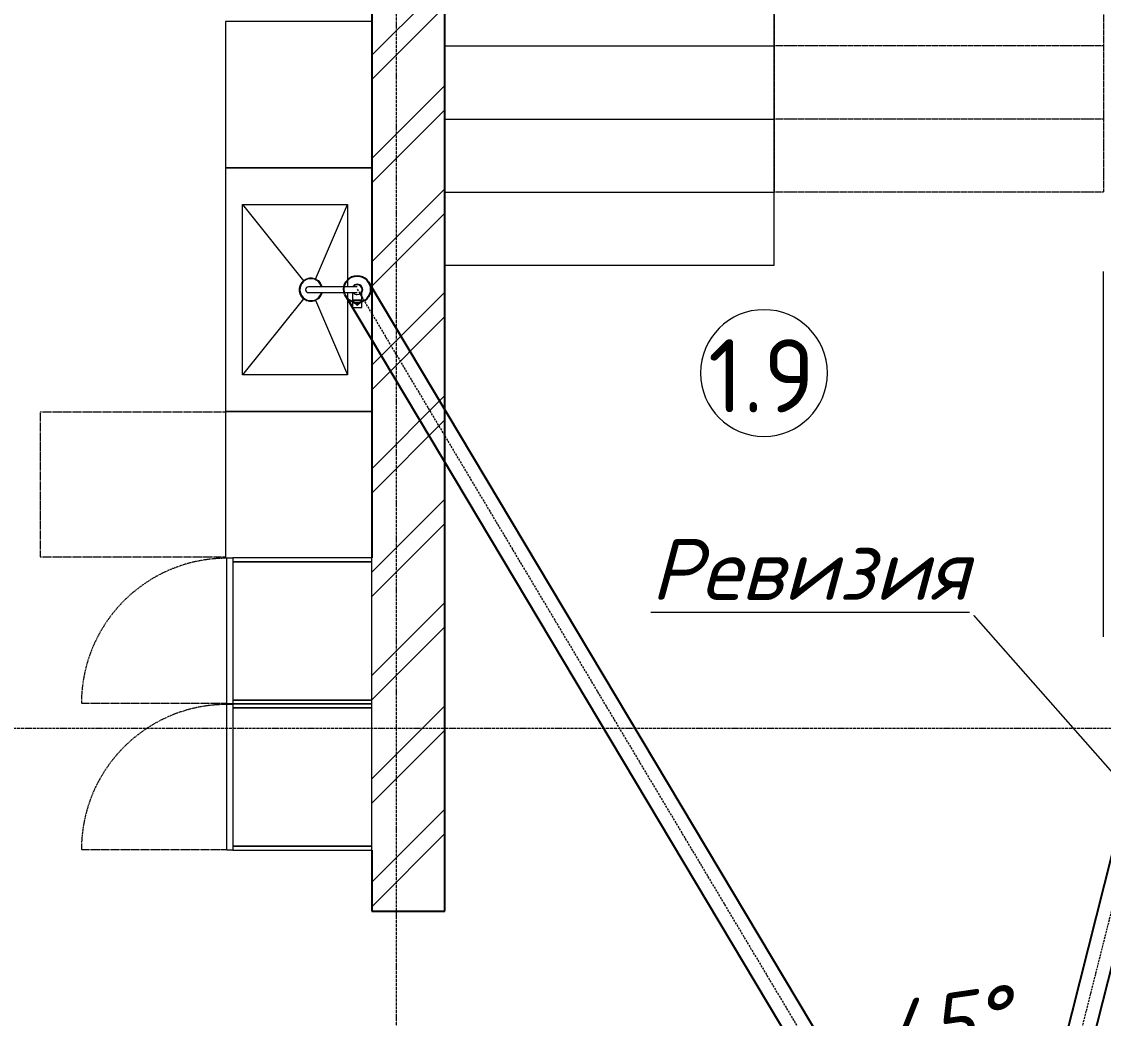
# Model space of a CAD drawing. Header units: millimetres. Extents: x -2820 to 26103, y -2046 to 37035.
# Drawn here: x 10132 to 14568, y 12383 to 16473 of the extents above; entities that cross this region are included whole.
import ezdxf

# ---------------------------------------------------------------- set-up
doc = ezdxf.new("R2010")
doc.units = ezdxf.units.MM
for name, pattern in [('Осевая 12-2-2', [16, 12, -2, 0, -2]), ('Пунктир 2-1_5', [3.5, 2, -1.5]), ('Сверху', [3.96875, 2.38125, -1.5875]), ('Штрихпунктир 8-2-2', [12, 8, -2, 0, -2])]:
    doc.linetypes.add(name, pattern=pattern)
for name, color, linetype, lineweight in [('A-ANNO-DIMS', 7, 'Continuous', 9), ('A-ANNO-DIMS-100', 7, 'Continuous', 9), ('A-ANNO-NOTE', 7, 'Continuous', 9), ('A-AREA-IDEN', 7, 'Continuous', 9), ('A-DETL-CNTR', 7, 'Штрихпунктир 8-2-2', 9), ('A-FLOR', 7, 'Continuous', 9), ('A-WALL', 7, 'Continuous', 9), ('A-WALL-PATT', 7, 'Continuous', 25), ('I-FURN', 7, 'Continuous', 9), ('P-SANR-FIXT', 7, 'Continuous', 9), ('S-GRID', 7, 'Continuous', 9), ('S-STRS', 7, 'Continuous', 9)]:
    doc.layers.add(name, color=color, linetype=linetype, lineweight=lineweight)
doc.layers.add('A-DETL', color=7, linetype='Continuous', lineweight=9, true_color=0x00a600)
doc.styles.add('GOST Common', font='GOST_Common.ttf', dxfattribs={"height": 300})
doc.styles.add('ISOCPEUR_I', font='isocpeui.ttf', dxfattribs={"height": 250})
doc.dimstyles.new('2_5', dxfattribs={"dimscale": 304.8, "dimtxt": 248.995294, "dimasz": 0.82021, "dimexe": 0.656168, "dimexo": 0.656168, "dimgap": 0.164042, "dimtad": 1, "dimdec": 0, "dimzin": 0, "dimdsep": 46, "dimtxsty": 'ISOCPEUR_I', "dimsah": 1, "dimcen": 0.09, "dimadec": 0, "dimazin": 0, "dimtfac": 1, "dimtdec": 4, "dimtix": 1, "dimtmove": 0, "dimatfit": 3, "dimfxl": 1, "dimtvp": 1, "dimtfill": 1, "dimtolj": 1, "dimtzin": 0, "dimarcsym": 2})

# ---------------------------------------------------------------- blocks, each defined once
blk = doc.blocks.new('INT 02 Нижний модуль - x1-1563927-Этаж 1 - КН')
at = {"layer": 'I-FURN'}
for p, q in [((-300, 0), (-300, -600)), ((300, -600), (300, -570)), ((-300, -600), (300, -600))]:
    blk.add_line(p, q, dxfattribs=at)
at = {"layer": 'I-FURN', "color": 8, "linetype": 'Сверху', "true_color": 0x808080}
for p, q in [((-298, -600), (-298, -1360)), ((298, -600), (298, -1360)), ((-298, -1360), (298, -1360))]:
    blk.add_line(p, q, dxfattribs=at)
blk = doc.blocks.new('INT 02 Нижний модуль - x2-1563935-Этаж 1 - КН')
at = {"layer": 'I-FURN'}
for p, q in [((-500, 0), (-500, -600)), ((500, -600), (500, 0)), ((-350, -530), (-350, -100)), ((-350, -100), (-12, -100)), ((12, -100), (350, -100)), ((350, -100), (350, -530)), ((350, -530), (-350, -530)), ((-500, -600), (500, -600))]:
    blk.add_line(p, q, dxfattribs=at)
blk = doc.blocks.new('INT 02 Смеситель кухонный - Смеситель кухонный 360-1566564-Этаж 1 - КН')
at = {"layer": 'P-SANR-FIXT'}
for p, q in [((42, 19), (6.7, 19)), ((42, 0), (42, 19)), ((42, -19), (42, 0)), ((72.5, 19), (43, 19)), ((43, 0), (43, 19)), ((43, -19), (43, 0)), ((72.5, 0), (72.5, 19)), ((72.5, -19), (72.5, 0)), ((12, -19), (42, -19)), ((43, -19), (72.5, -19))]:
    blk.add_line(p, q, dxfattribs=at)
at = {"layer": 'P-SANR-FIXT', "flags": 128}
for points in [[(-12, 0), (-12, -0.1), (-12, -0.3), (-12, -0.7), (-12, -1.3), (-12, -2), (-12, -2.9), (-12, -3.9), (-12, -5.1), (-12, -6.4), (-12, -7.9), (-12, -9.5), (-12, -11.3), (-12, -13.2), (-12, -15.3), (-12, -17.5), (-12, -19.8), (-12, -22.2), (-12, -24.8), (-12, -27.5), (-12, -30.3), (-12, -33.3), (-12, -36.3), (-12, -39.4), (-12, -42.6), (-12, -46), (-12, -49.4), (-12, -52.9), (-12, -56.4), (-12, -60.1), (-12, -63.8), (-12, -67.5), (-12, -71.3), (-12, -75.2), (-12, -79.1), (-12, -83), (-12, -87), (-12, -90.9), (-12, -94.9), (-12, -98.9), (-12, -102.9), (-12, -106.9), (-12, -110.9), (-12, -114.9), (-12, -118.8), (-12, -122.7), (-12, -126.6), (-12, -130.4), (-12, -134.2), (-12, -137.9), (-12, -141.6), (-12, -145.2), (-12, -148.7), (-12, -152.2), (-12, -155.6), (-12, -158.9), (-12, -162), (-12, -165.1), (-12, -168.1), (-12, -171), (-12, -173.7), (-12, -176.4), (-12, -178.9), (-12, -181.3), (-12, -183.6), (-12, -185.7), (-12, -187.7), (-12, -189.5), (-12, -191.2), (-12, -192.8), (-12, -194.2), (-12, -195.5), (-12, -196.6), (-12, -197.6), (-12, -198.4), (-12, -199), (-12, -199.5), (-12, -199.8), (-12, -200), (-12, -200)], [(12, -200), (12, -199.9), (12, -199.7), (12, -199.3), (12, -198.7), (12, -198), (12, -197.1), (12, -196.1), (12, -194.9), (12, -193.6), (12, -192.1), (12, -190.5), (12, -188.7), (12, -186.8), (12, -184.7), (12, -182.5), (12, -180.2), (12, -177.8), (12, -175.2), (12, -172.5), (12, -169.7), (12, -166.7), (12, -163.7), (12, -160.6), (12, -157.4), (12, -154), (12, -150.6), (12, -147.1), (12, -143.6), (12, -139.9), (12, -136.2), (12, -132.5), (12, -128.7), (12, -124.8), (12, -120.9), (12, -117), (12, -113), (12, -109.1), (12, -105.1), (12, -101.1), (12, -97.1), (12, -93.1), (12, -89.1), (12, -85.1), (12, -81.2), (12, -77.3), (12, -73.4), (12, -69.6), (12, -65.8), (12, -62.1), (12, -58.4), (12, -54.8), (12, -51.3), (12, -47.8), (12, -44.4), (12, -41.1), (12, -38), (12, -34.9), (12, -31.9), (12, -29), (12, -26.3), (12, -23.6), (12, -21.1), (12, -18.7), (12, -16.4), (12, -14.3), (12, -12.3), (12, -10.5), (12, -8.8), (12, -7.2), (12, -5.8), (12, -4.5), (12, -3.4), (12, -2.4), (12, -1.6), (12, -1), (12, -0.5), (12, -0.2), (12, 0), (12, 0)], [(42, 17.5), (42.7, 17.5), (43.4, 17.4), (44.1, 17.4), (44.8, 17.3), (45.5, 17.2), (46.2, 17), (46.8, 16.8), (47.5, 16.6), (48.2, 16.4), (48.8, 16.1), (49.5, 15.8), (50.1, 15.5), (50.7, 15.2), (51.3, 14.8), (51.9, 14.4), (52.5, 14), (53, 13.6), (53.5, 13.2), (54.1, 12.7), (54.6, 12.2), (55, 11.7), (55.5, 11.2), (55.9, 10.6), (56.3, 10), (56.7, 9.5), (57.1, 8.9), (57.4, 8.2), (57.8, 7.6), (58, 7), (58.3, 6.3), (58.6, 5.7), (58.8, 5), (59, 4.3), (59.1, 3.7), (59.2, 3), (59.4, 2.3), (59.4, 1.6), (59.5, 0.9), (59.5, 0.2), (59.5, 0)], [(59.5, 0), (59.5, -0.7), (59.4, -1.4), (59.4, -2.1), (59.3, -2.8), (59.2, -3.5), (59, -4.2), (58.8, -4.8), (58.6, -5.5), (58.4, -6.2), (58.1, -6.8), (57.8, -7.5), (57.5, -8.1), (57.2, -8.7), (56.8, -9.3), (56.4, -9.9), (56, -10.5), (55.6, -11), (55.2, -11.5), (54.7, -12.1), (54.2, -12.6), (53.7, -13), (53.2, -13.5), (52.6, -13.9), (52, -14.3), (51.5, -14.7), (50.9, -15.1), (50.2, -15.4), (49.6, -15.8), (49, -16), (48.3, -16.3), (47.7, -16.6), (47, -16.8), (46.3, -17), (45.7, -17.1), (45, -17.2), (44.3, -17.4), (43.6, -17.4), (42.9, -17.5), (42.2, -17.5), (42, -17.5)]]:
    blk.add_lwpolyline(points, dxfattribs=at)
at = {"layer": 'P-SANR-FIXT'}
for centre, radius, start, end in [((0, 0), 22.5, 60, 180), ((0, 0), 22.5, 180, 237.5858), ((0, 0), 20, 360, 180), ((0, 0), 20, 180, 232.7574), ((0, 0), 20, 307.2426, 360), ((60, 0), 3.5, 360, 180), ((60, 0), 3.5, 180, 360), ((0, -200), 12, 180, 360)]:
    blk.add_arc(centre, radius, start, end, dxfattribs=at)
for points, knots in [([(8.5, 18.1), (8.3, 18.2), (7.9, 18.4), (7.6, 18.5), (7.3, 18.6), (7.2, 18.6), (7.2, 18.7)], [0.4001033, 0.4001033, 0.4001033, 0.4001033, 0.41666667, 0.43055556, 0.4375, 0.44444444, 0.44444444, 0.44444444, 0.44444444]), ([(12.5, 15.6), (12.4, 15.7), (12.2, 15.8), (11.9, 16.1), (11.5, 16.3), (11.3, 16.5), (11.3, 16.5)], [0.30130214, 0.30130214, 0.30130214, 0.30130214, 0.30555556, 0.31944444, 0.32638889, 0.33333333, 0.33333333, 0.33333333, 0.33333333]), ([(56.5, 0), (56.5, 0.2), (56.5, 0.6), (56.7, 1.2), (57, 1.8), (57.3, 2.3), (57.7, 2.7), (58.2, 3), (58.8, 3.3), (59.4, 3.5), (60, 3.5), (60.5, 3.5), (61, 3.4), (61.6, 3.1), (62.3, 2.7), (62.8, 2.2), (63.3, 1.3), (63.5, 0.5), (63.5, 0)], [0, 0, 0, 0, 0.055556, 0.111111, 0.166667, 0.222222, 0.277778, 0.333333, 0.388889, 0.444444, 0.513889, 0.548611, 0.583333, 0.652778, 0.722222, 0.791667, 0.861111, 1, 1, 1, 1]), ([(63.5, 0), (63.5, -0.2), (63.5, -0.6), (63.3, -1.2), (63, -1.8), (62.7, -2.3), (62.3, -2.7), (61.8, -3), (61.2, -3.3), (60.6, -3.5), (60, -3.5), (59.5, -3.5), (59, -3.4), (58.4, -3.1), (57.7, -2.7), (57.2, -2.2), (56.7, -1.3), (56.5, -0.5), (56.5, 0)], [0, 0, 0, 0, 0.055556, 0.111111, 0.166667, 0.222222, 0.277778, 0.333333, 0.388889, 0.444444, 0.513889, 0.548611, 0.583333, 0.652778, 0.722222, 0.791667, 0.861111, 1, 1, 1, 1])]:
    blk.add_open_spline(points, degree=3, knots=knots, dxfattribs=at)
blk = doc.blocks.new('INT 02 Раковина - Подстольная-1566565-Этаж 1 - КН')
at = {"layer": 'P-SANR-FIXT'}
for p, q in [((-43.5, -230.9), (-350, -100)), ((43.5, -230.9), (350, -100)), ((-350, -530), (-37, -279.8)), ((37, -279.8), (350, -530))]:
    blk.add_line(p, q, dxfattribs=at)
at = {"layer": 'P-SANR-FIXT', "flags": 128}
for points in [[(-43.5, -230.9), (-37.2, -220.4), (-28.5, -212), (-17.9, -206), (-12.1, -204.1)], [(12.1, -204.1), (17.9, -206), (28.5, -212), (37.2, -220.4), (43.5, -230.9)], [(-47.5, -250), (-46.5, -240.2), (-43.5, -230.9)], [(-37, -279.8), (-42.7, -270.7), (-46.3, -260.6), (-47.5, -250)], [(47.5, -250), (46.3, -260.6), (42.7, -270.7), (37, -279.8)], [(43.5, -230.9), (46.5, -240.2), (47.5, -250)], [(37, -279.8), (28.3, -288.2), (17.7, -294.1), (6, -297.1), (-6, -297.1), (-17.7, -294.1), (-28.3, -288.2), (-37, -279.8)]]:
    blk.add_lwpolyline(points, dxfattribs=at)
at = {"layer": 'P-SANR-FIXT'}
for radius, start, end in [(45, 105.4881, 180), (47.5, 138.2234, 145.8399), (47.5, 123.3585, 130.9722), (47.5, 108.4932, 116.1051), (45, 360, 74.5119), (47.5, 63.8949, 71.5068), (47.5, 49.0278, 56.6415), (47.5, 34.1601, 41.7766), (47.5, 166.3345, 180), (47.5, 180, 194.0522), (47.5, 153.5231, 162.0733), (45, 180, 360), (47.5, 198.6351, 208.1454), (47.5, 331.8546, 341.3649), (47.5, 17.9267, 26.4769), (47.5, 345.9478, 360), (47.5, 0, 13.6655), (47.5, 213.5421, 221.9663), (47.5, 229.113, 236.7839), (47.5, 243.936, 251.6024), (47.5, 258.7577, 266.4219), (47.5, 273.5781, 281.2423), (47.5, 288.3976, 296.064), (47.5, 303.2161, 310.887), (47.5, 318.0337, 326.4579)]:
    blk.add_arc((0, -250), radius, start, end, dxfattribs=at)
blk = doc.blocks.new('INT 02 Нижний модуль - x3-1564040-Этаж 1 - КН')
at = {"layer": 'I-FURN'}
for p, q in [((-300, 600), (-300, 0)), ((300, 600), (-300, 600)), ((300, 0), (300, 600))]:
    blk.add_line(p, q, dxfattribs=at)
blk = doc.blocks.new('INT 02 Пенал - x2-1564052-Этаж 1 - КН')
at = {"layer": 'I-FURN'}
for p, q in [((-284, 0), (-300, 0)), ((-300, 0), (-300, -570)), ((-284, -570), (-284, 0)), ((284, 0), (-284, 0)), ((-284, 0), (-284, -570)), ((300, 0), (284, 0)), ((284, 0), (284, -570)), ((284, -570), (284, 0)), ((300, -570), (300, 0)), ((-300, -570), (-284, -570)), ((-298, -570), (-298, -595)), ((-284, -570), (284, -570)), ((284, -570), (300, -570)), ((298, -595), (298, -570)), ((298, -595), (-298, -595))]:
    blk.add_line(p, q, dxfattribs=at)
at = {"layer": 'I-FURN', "color": 8, "linetype": 'Сверху', "true_color": 0x808080}
blk.add_line((298, -595), (298, -1191), dxfattribs=at)
blk.add_line((298, -595), (298, -1191), dxfattribs=at)
blk.add_arc((298, -595), 596, 180, 270, dxfattribs=at)
blk.add_arc((298, -595), 596, 180, 270, dxfattribs=at)
blk = doc.blocks.new('INT Марка помещения - Номер помещения _ Площадь _ Имя-1615504-Этаж 1 - КН')
at = {"layer": 'A-AREA-IDEN'}
for start, end in [(360, 180), (180, 360)]:
    blk.add_arc((0, 0), 2.6, start, end, dxfattribs=at)
blk = doc.blocks.new('DIMBLOCK14-Этаж 1 - КН')
at = {"layer": 'A-ANNO-DIMS-100'}
for points in [[(14416.5, 12088.2), (14174.9, 12166), (14162.8, 12078.7)], [(13545.2, 11960.7), (13790.9, 12024.3), (13754.4, 12104.5)]]:
    blk.add_hatch(color=256, dxfattribs=at).paths.add_polyline_path(points)
for p, q in [((14416.5, 12088.2), (14465.5, 12282.1)), ((14174.9, 12166), (14162.8, 12078.7)), ((14416.5, 12088.2), (14174.9, 12166)), ((13545.2, 11960.7), (13442.7, 12132.4)), ((13754.4, 12104.5), (13545.2, 11960.7)), ((13790.9, 12024.3), (13754.4, 12104.5)), ((14162.8, 12078.7), (14416.5, 12088.2)), ((14416.5, 12088.2), (14367.5, 11894.3)), ((14416.5, 12088.2), (14416.5, 12088.2)), ((13545.2, 11960.7), (13790.9, 12024.3)), ((13545.2, 11960.7), (13647.6, 11788.9))]:
    blk.add_line(p, q, dxfattribs=at)
blk.add_arc((14134.7, 10972.6), 1150.6, 75.8244, 120.8244, dxfattribs=at)
blk.add_arc((14134.7, 10972.6), 1150.6, 75.8244, 120.8244, dxfattribs=at)
at = {"layer": 'A-ANNO-DIMS-100', "color": 0, "insert": (13650.7, 12445.3), "char_height": 250, "width": 637.811, "attachment_point": 1, "rotation": 8.3244, "line_spacing_factor": 1.149209, "style": 'ISOCPEUR_I', "bg_fill": 3, "box_fill_scale": 1.25, "bg_fill_color": 256, "bg_fill_true_color": 13158600, "bg_fill_transparency": 0}
blk.add_mtext('45°', dxfattribs=at)

msp = doc.modelspace()

# ---------------------------------------------------------------- hatches: boundary and pattern name
at = {"layer": 'A-WALL-PATT', "lineweight": 9}
h = msp.add_hatch(dxfattribs=at)
h.set_pattern_fill('FP_1', color=256, style=0, pattern_type=2)
h.set_pattern_definition([(45, (0, 0), (-212.132, 212.132), []), (45, (0, 100), (-212.132, 212.132), [])])
h.paths.add_polyline_path([(11568.194, 5972.643), (11868.194, 5972.643), (11868.194, 7372.643), (11568.194, 7372.643), (11568.194, 6747.11)])
h.paths.add_polyline_path([(11611.946, 8272.643), (11868.194, 8272.643), (11868.194, 9572.643), (11568.194, 9572.643), (11568.194, 8272.643)])
h.paths.add_polyline_path([(11568.194, 10272.643), (11868.194, 10272.643), (11868.194, 10822.643), (11568.194, 10822.643), (11568.194, 10777.357)])
h.paths.add_polyline_path([(11568.194, 11122.643), (11868.194, 11122.643), (11868.194, 11322.643), (11568.194, 11322.643)])
h.paths.add_polyline_path([(11611.946, 12822.643), (11868.194, 12822.643), (11868.194, 18272.643), (11568.194, 18272.643), (11568.194, 12822.643)])

# ---------------------------------------------------------------- linework, layer by layer
at = {"layer": 'A-ANNO-NOTE'}
msp.add_line((14703.532, 13279.526), (14034.959, 14037.991), dxfattribs=at)
at = {"layer": 'A-DETL', "color": 36, "lineweight": 25, "true_color": 0x804000}
for p, q in [((11555.425, 15402.605), (14113.912, 11114.851)), ((14075.815, 10964.025), (11460.963, 15346.24)), ((14113.912, 11114.851), (14672.833, 13327.643)), ((14758.503, 13217.643), (14188.045, 10959.174))]:
    msp.add_line(p, q, dxfattribs=at)
msp.add_circle((11508.194, 15374.423), 55, dxfattribs=at)
at = {"layer": 'A-DETL-CNTR'}
for p, q in [((11508.194, 15374.423), (14134.719, 10972.643)), ((14134.719, 10972.643), (14715.668, 13272.643))]:
    msp.add_line(p, q, dxfattribs=at)
at = {"layer": 'A-FLOR'}
msp.add_line((14568.194, 13947.643), (14568.194, 15447.643), dxfattribs=at)
at = {"layer": 'A-WALL', "lineweight": 25}
for p, q in [((11868.194, 12822.643), (11868.194, 19972.643)), ((11568.194, 17672.643), (11568.194, 14272.643)), ((11568.194, 13072.643), (11568.194, 12822.643)), ((11568.194, 12822.643), (11868.194, 12822.643))]:
    msp.add_line(p, q, dxfattribs=at)
at = {"layer": 'S-GRID', "color": 251, "linetype": 'Осевая 12-2-2', "true_color": 0x646464}
for p, q in [((11668.194, 22574.777), (11668.194, -1346.156)), ((23375.597, 13572.643), (-1176.107, 13572.643))]:
    msp.add_line(p, q, dxfattribs=at)
at = {"layer": 'S-STRS', "linetype": 'Пунктир 2-1_5'}
for p, q in [((13218.194, 18772.643), (13218.194, 15772.643)), ((14568.194, 18772.643), (14568.194, 15772.643)), ((14568.194, 16372.643), (13218.194, 16372.643)), ((14568.194, 16072.643), (13218.194, 16072.643)), ((14568.194, 15772.643), (13218.194, 15772.643))]:
    msp.add_line(p, q, dxfattribs=at)
at = {"layer": 'S-STRS'}
for p, q in [((13218.194, 16372.643), (13218.194, 16672.643)), ((11868.194, 16372.643), (13218.194, 16372.643)), ((13218.194, 16072.643), (13218.194, 16372.643)), ((11868.194, 16072.643), (13218.194, 16072.643)), ((13218.194, 15772.643), (13218.194, 16072.643)), ((11868.194, 15772.643), (13218.194, 15772.643)), ((13218.194, 15472.643), (13218.194, 15772.643)), ((11868.194, 15472.643), (13218.194, 15472.643))]:
    msp.add_line(p, q, dxfattribs=at)

# ---------------------------------------------------------------- block references
at = {"layer": 'A-AREA-IDEN', "xscale": 99.99999999999993, "yscale": 99.99999999999993, "zscale": 99.99999999999993}
msp.add_blockref('INT Марка помещения - Номер помещения _ Площадь _ Имя-1615504-Этаж 1 - КН', (13176.295, 15030.658), dxfattribs=at)
at = {"layer": 'I-FURN'}
for name, p, rotation in [('INT 02 Нижний модуль - x3-1564040-Этаж 1 - КН', (11568.194, 16172.643), 90.00000000000114), ('INT 02 Нижний модуль - x2-1563935-Этаж 1 - КН', (11568.194, 15372.643), 270.0000000000009), ('INT 02 Нижний модуль - x1-1563927-Этаж 1 - КН', (11568.194, 14572.643), 270.0000000000006), ('INT 02 Пенал - x2-1564052-Этаж 1 - КН', (11568.194, 13972.643), 270), ('INT 02 Пенал - x2-1564052-Этаж 1 - КН', (11568.194, 13372.643), 270)]:
    msp.add_blockref(name, p, dxfattribs=dict(at, rotation=rotation))
at = {"layer": 'P-SANR-FIXT', "rotation": 270.0000000000009}
for name, p in [('INT 02 Раковина - Подстольная-1566565-Этаж 1 - КН', (11568.194, 15372.643)), ('INT 02 Смеситель кухонный - Смеситель кухонный 360-1566564-Этаж 1 - КН', (11508.194, 15372.643))]:
    msp.add_blockref(name, p, dxfattribs=at)

# ---------------------------------------------------------------- texts
at = {"layer": 'A-AREA-IDEN', "insert": (12947.365, 15169.388), "char_height": 300, "width": 561.18125, "attachment_point": 1, "style": 'GOST Common'}
msp.add_mtext('1.9', dxfattribs=at)

# ---------------------------------------------------------------- next in the draw order: texts
at = {"layer": 'A-ANNO-NOTE', "insert": (12711.727, 14349.345), "char_height": 250, "width": 1579.32437, "attachment_point": 1, "style": 'ISOCPEUR_I', "bg_fill": 3, "box_fill_scale": 1.25, "bg_fill_color": 256, "bg_fill_true_color": 13158600, "bg_fill_transparency": 0}
msp.add_mtext('\\LРевизия', dxfattribs=at)

# ---------------------------------------------------------------- next in the draw order: dimensions: what is measured, and where the dimension line sits
at = {"layer": 'A-ANNO-DIMS'}
dim = msp.add_angular_dim_3p(base=(14118.166, 12123.084), center=(14134.719, 10972.643), p1=(14514.443, 12475.988), p2=(13340.2, 12304.174), dimstyle='2_5', override={"dimpost": '<>°', "dimfxl": 1186.746607}, dxfattribs=at)
dim.commit()
dim.dimension.update_dxf_attribs({"geometry": 'DIMBLOCK14-Этаж 1 - КН', "text_midpoint": (13942.809, 12284.237)})

doc.saveas('drawing.dxf')
